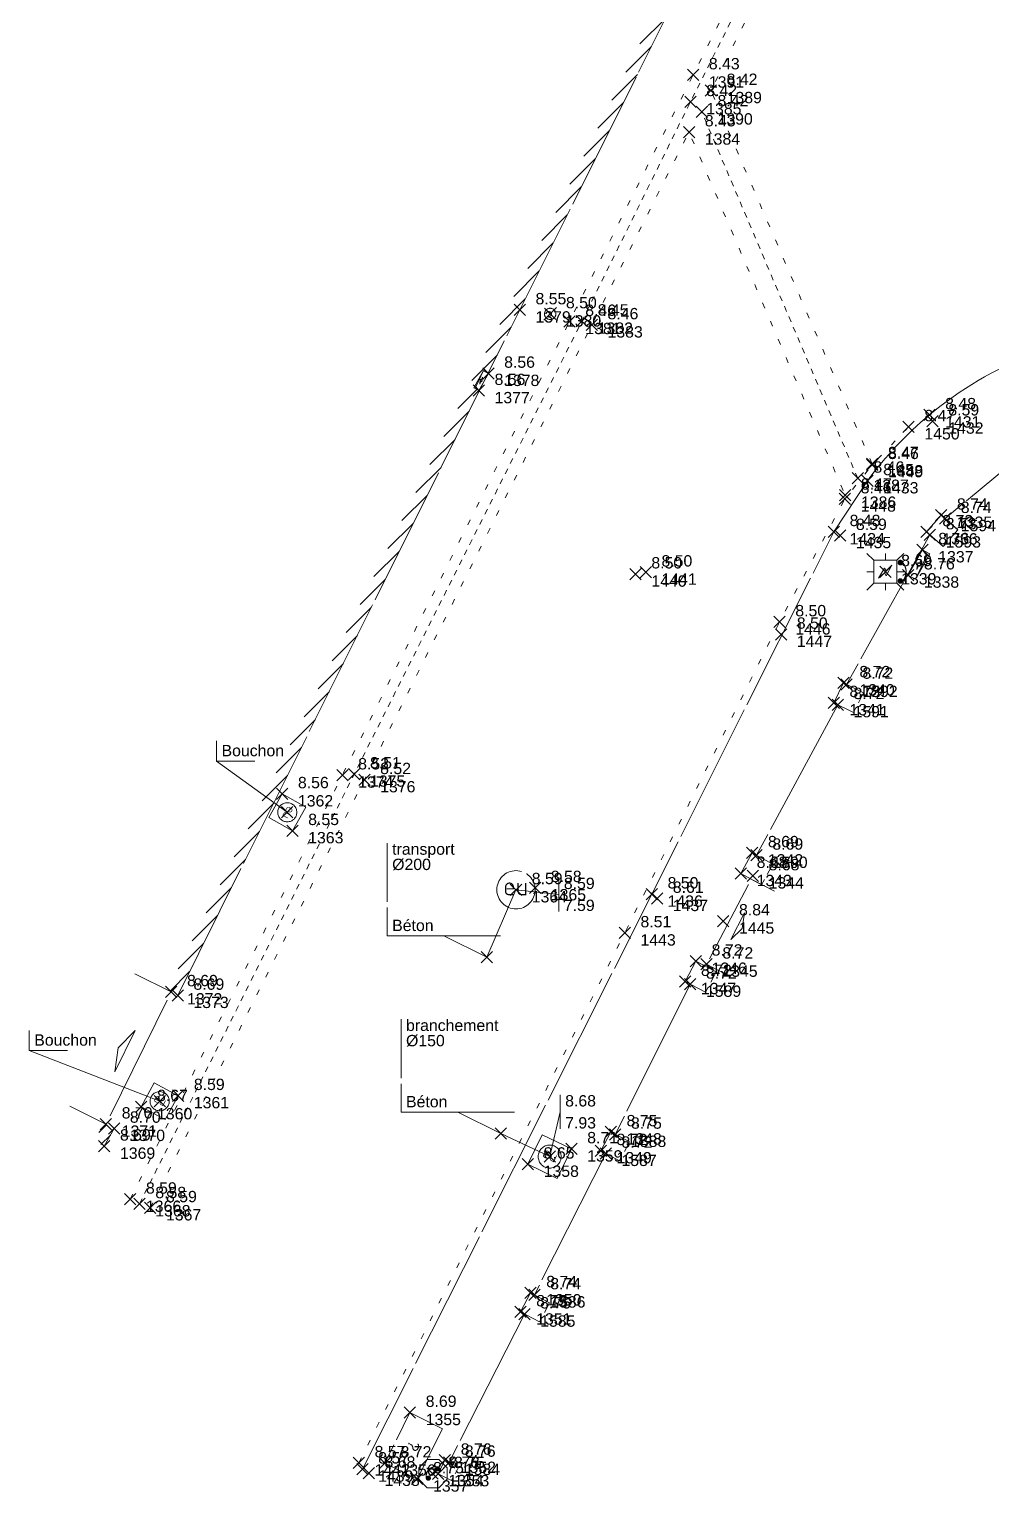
# Model space of a CAD drawing. Header units: metres. Extents: x 1232176 to 1232775, y 7198915 to 7199601.
# Drawn here: x 1232585.85 to 1232602.83, y 7199480.53 to 7199506.32 of the extents above; entities that cross this region are included whole.
import ezdxf
from ezdxf.enums import TextEntityAlignment as Align

# ---------------------------------------------------------------- set-up
doc = ezdxf.new("R2010")
doc.units = ezdxf.units.M
doc.header["$PDMODE"] = 3
doc.header["$PDSIZE"] = 0.1
for name, pattern in [('LL_0822', [2.5, 2.5, 0]), ('LL_0824', [0.35, 0.1, -0.25]), ('LL_0827', [0.2, 0.1, -0.1]), ('SL_1144', [2.5, 2.5, 0]), ('SL_1146', [2.5, 2.5, 0]), ('Socle_Continu', [2.5, 2.5, 0])]:
    doc.linetypes.add(name, pattern=pattern)
for name, color, linetype, lineweight, true_color in [('BATIM_SCS', 7, 'Socle_Continu', 13, 0xdf7fff), ('EAUUS_PSI', 7, 'Socle_Continu', 13, 0x7f3f00), ('EAUUS_SCI', 7, 'Socle_Continu', 13, 0x7f3f00), ('EAUUS_SCS', 7, 'Socle_Continu', 13, 0x7f3f00), ('EAUUS_SCT', 7, 'Socle_Continu', 13, 0x7f3f00)]:
    doc.layers.add(name, color=color, linetype=linetype, lineweight=lineweight, true_color=true_color)
for name, color, linetype, lineweight in [('CLOTH_SCS', 212, 'Socle_Continu', 13), ('CLOTU_SCS', 212, 'Socle_Continu', 13), ('EAUPO_SCS', 140, 'Socle_Continu', 13), ('ELECT_SCS', 1, 'Socle_Continu', 13), ('INDET_SCS', 7, 'Socle_Continu', 13), ('SIGTA_SCI', 7, 'Socle_Continu', 13), ('SIGTM_SCI', 1, 'Socle_Continu', 13), ('SIGTO_SCI', 255, 'Socle_Continu', 13), ('TELEC_SCS', 3, 'Socle_Continu', 13), ('VOIRI_SCS', 7, 'Socle_Continu', 13)]:
    doc.layers.add(name, color=color, linetype=linetype, lineweight=lineweight)
doc.styles.add('Reseaux', font='arial.ttf')
doc.styles.get("Standard").update_dxf_attribs({"font": 'arial.ttf'})
doc.linetypes.add('CL_0181', pattern='A,3,-0.15,0.4,-0.381,["eu",Standard,S=0.254,R=0,X=-0.2,Y=-0.1],-0.381,0.4,-0.15', length=4.862)
pattern_1 = [(45, (0, 0), (-0.1237436867076, 0.1237436867076), [])]

# ---------------------------------------------------------------- blocks, each defined once
blk = doc.blocks.new('YP_1521')
at = {"layer": 'SIGTO_SCI', "color": 7, "linetype": 'Socle_Continu'}
blk.add_point((0, 0), dxfattribs=at)
at = {"layer": 'SIGTA_SCI', "linetype": 'Socle_Continu'}
blk.add_attdef('ALT', (0.278, 0.099), '', height=0.2, dxfattribs=at)
at = {"layer": 'SIGTA_SCI', "linetype": 'Socle_Continu', "flags": 9}
blk.add_attdef('CALQUE_ALT', (1.69, -1.18), '', height=0.2, dxfattribs=at)
at = {"layer": 'SIGTM_SCI', "linetype": 'Socle_Continu'}
blk.add_attdef('MAT', (0.278, -0.223), '', height=0.2, dxfattribs=at)
at = {"layer": 'SIGTM_SCI', "linetype": 'Socle_Continu', "flags": 9}
blk.add_attdef('CALQUE_MAT', (1.69, -1.501), '', height=0.2, dxfattribs=at)
at = {"layer": 'SIGTO_SCI', "linetype": 'Socle_Continu', "flags": 9}
for tag, p in [('ID', (1.69, 0.105)), ('NATURE', (1.69, -0.216)), ('FAMILLE', (1.69, -0.538)), ('CALQUE', (1.69, -0.859)), ('PCRS', (1.69, -1.823))]:
    blk.add_attdef(tag, p, '', height=0.2, dxfattribs=at)
blk = doc.blocks.new('FP_0406')
at = {"layer": 'ELECT_SCS', "linetype": 'Socle_Continu'}
blk.add_hatch(color=256, dxfattribs=at).paths.add_polyline_path([(0, 0), (0, 0.286), (1, 0.286), (0.1, 0.229)])
at = {"layer": 'ELECT_SCS', "linetype": 'Socle_Continu', "flags": 128}
blk.add_lwpolyline([(0, 0.286), (0, 0), (1, 0), (1, 0.286)], close=True, dxfattribs=at)
at = {"layer": 'ELECT_SCS', "linetype": 'Socle_Continu'}
blk.add_lwpolyline([(0, 0), (0, 0.286), (1, 0.286), (0.1, 0.229)], close=True, dxfattribs=at)
at = {"layer": 'ELECT_SCS', "linetype": 'Socle_Continu', "flags": 128}
blk.add_lwpolyline([(0.689, 0.161), (0.466, 0.074), (0.473, 0.136), (0.314, 0.12), (0.54, 0.215), (0.526, 0.147), (0.689, 0.161)], dxfattribs=at)
at = {"layer": 'ELECT_SCS', "linetype": 'Socle_Continu', "flags": 9}
for tag, p in [('NATURE', (1.244, 0.357)), ('ID', (1.244, 0.678)), ('FAMILLE', (1.244, 0.035)), ('CALQUE', (1.244, -0.286)), ('PCRS', (1.244, -0.607))]:
    blk.add_attdef(tag, p, '', height=0.2, dxfattribs=at)
blk = doc.blocks.new('FP_0404')
at = {"layer": 'ELECT_SCS', "linetype": 'Socle_Continu'}
h = blk.add_hatch(color=91, dxfattribs=at)
edge = h.paths.add_edge_path()
edge.add_ellipse((0.264, 0.162), major_axis=(-0.0287, 0.0287), ratio=1, start_angle=-135, end_angle=45, ccw=False)
edge.add_ellipse((0.264, 0.162), major_axis=(-0.0287, 0.0287), ratio=1, start_angle=45, end_angle=225, ccw=False)
h = blk.add_hatch(color=91, dxfattribs=at)
edge = h.paths.add_edge_path()
edge.add_ellipse((0.264, -0.163), major_axis=(-0.0287, 0.0287), ratio=1, start_angle=-135, end_angle=45, ccw=False)
edge.add_ellipse((0.264, -0.163), major_axis=(-0.0287, 0.0287), ratio=1, start_angle=45, end_angle=225, ccw=False)
at = {"layer": 'ELECT_SCS', "color": 193, "linetype": 'Socle_Continu'}
for p, q in [((-0.325, 0.325), (-0.203, 0.203)), ((0, 0.203), (0, 0.325)), ((0.203, 0.203), (0.325, 0.325)), ((-0.203, 0), (-0.325, 0)), ((-0.203, -0.203), (-0.325, -0.325)), ((0, -0.203), (0, -0.325)), ((0.203, 0), (0.325, 0)), ((0.325, -0.325), (0.203, -0.203))]:
    blk.add_line(p, q, dxfattribs=at)
at = {"layer": 'ELECT_SCS', "color": 91, "linetype": 'Socle_Continu', "flags": 128}
blk.add_lwpolyline([(-0.203, -0.203), (0.203, -0.203), (0.203, 0.203), (-0.203, 0.203)], close=True, dxfattribs=at)
at = {"layer": 'ELECT_SCS', "linetype": 'Socle_Continu', "flags": 128}
blk.add_lwpolyline([(-0.119, -0.115), (-0.014, 0.066), (0.015, 0.019), (0.115, 0.117), (0.012, -0.071), (-0.016, -0.017), (-0.119, -0.115)], dxfattribs=at)
at = {"layer": 'ELECT_SCS', "color": 91, "linetype": 'Socle_Continu'}
for points in [[(0.305, 0.162, 0.098491), (0.302, 0.178, 0.098491), (0.293, 0.191, 0.098491), (0.28, 0.2, 0.098491), (0.264, 0.203, 0.098491), (0.249, 0.2, 0.098491), (0.235, 0.191, 0.098491), (0.227, 0.178, 0.098491), (0.223, 0.162, 0.098491)], [(0.223, 0.162, 0.098491), (0.227, 0.147, 0.098491), (0.235, 0.134, 0.098491), (0.249, 0.125, 0.098491), (0.264, 0.122, 0.098491), (0.28, 0.125, 0.098491), (0.293, 0.134, 0.098491), (0.302, 0.147, 0.098491), (0.305, 0.162, 0.098491)], [(0.305, -0.163, 0.081301), (0.347, -0.095, 0.098491), (0.366, 0, 0.098491), (0.347, 0.095, 0.081301), (0.305, 0.162, 0.098491)], [(0.305, -0.163, 0.098491), (0.302, -0.147, 0.098491), (0.293, -0.134, 0.098491), (0.28, -0.125, 0.098491), (0.264, -0.122, 0.098491), (0.249, -0.125, 0.098491), (0.235, -0.134, 0.098491), (0.227, -0.147, 0.098491), (0.223, -0.163, 0.098491)], [(0.223, -0.163, 0.098491), (0.227, -0.178, 0.098491), (0.235, -0.191, 0.098491), (0.249, -0.2, 0.098491), (0.264, -0.203, 0.098491), (0.28, -0.2, 0.098491), (0.293, -0.191, 0.098491), (0.302, -0.178, 0.098491), (0.305, -0.163, 0.098491)]]:
    blk.add_lwpolyline(points, format="xyb", dxfattribs=at)
at = {"layer": 'ELECT_SCS', "linetype": 'Socle_Continu', "flags": 9}
for tag, p in [('ID', (0.868, 0.47)), ('NATURE', (0.868, 0.148)), ('FAMILLE', (0.868, -0.173)), ('CALQUE', (0.868, -0.494)), ('PCRS', (0.868, -0.815))]:
    blk.add_attdef(tag, p, '', height=0.2, dxfattribs=at)
blk = doc.blocks.new('SP_1161')
at = {"layer": 'CLOTU_SCS', "linetype": 'Socle_Continu'}
for p, q in [((0, 0), (0, 0.2745)), ((1, 0.2745), (1, 0)), ((0.5, 0.1545), (0.3438, 0.103)), ((0.3438, 0.103), (0.6563, 0.103)), ((0.6563, 0.103), (0.5, 0.1545)), ((0.0625, 0), (0.9375, 0))]:
    blk.add_line(p, q, dxfattribs=at)
at = {"layer": 'CLOTU_SCS', "linetype": 'Socle_Continu', "flags": 9}
for tag, p in [('ID', (1.3598, 0.3853)), ('NATURE', (1.3598, 0.0641)), ('FAMILLE', (1.3598, -0.2572)), ('CALQUE', (1.3598, -0.5785)), ('PCRS', (1.3598, -0.8998))]:
    blk.add_attdef(tag, p, '', height=0.2, dxfattribs=at)
blk = doc.blocks.new('IP_0641')
at = {"layer": 'TELEC_SCS', "linetype": 'Socle_Continu'}
h = blk.add_hatch(color=256, dxfattribs=at)
edge = h.paths.add_edge_path()
edge.add_ellipse((0.09, 0.082), major_axis=(0.0254, 0.0254), ratio=1, start_angle=269.1533, end_angle=449.1533, ccw=False)
edge.add_ellipse((0.09, 0.082), major_axis=(0.0254, 0.0254), ratio=1, start_angle=89.1533, end_angle=269.1533, ccw=False)
h = blk.add_hatch(color=256, dxfattribs=at)
edge = h.paths.add_edge_path()
edge.add_ellipse((-0.074, -0.082), major_axis=(0.0254, 0.0254), ratio=1, start_angle=269.0978, end_angle=449.0978, ccw=False)
edge.add_ellipse((-0.074, -0.082), major_axis=(0.0254, 0.0254), ratio=1, start_angle=89.0978, end_angle=269.0978, ccw=False)
at = {"layer": 'TELEC_SCS', "linetype": 'Socle_Continu', "flags": 128}
blk.add_lwpolyline([(0.109, -0.25), (0.257, -0.102), (0.257, 0.102), (0.109, 0.25), (-0.094, 0.25), (-0.243, 0.102), (-0.243, -0.102), (-0.094, -0.25)], close=True, dxfattribs=at)
at = {"layer": 'TELEC_SCS', "linetype": 'Socle_Continu'}
for points in [[(0.09, 0.118, 0.04668), (0.058, 0.121, 0.098491), (-0.007, 0.108, 0.098491), (-0.063, 0.071, 0.098491), (-0.1, 0.015, 0.098491), (-0.113, -0.05, 0.04668), (-0.11, -0.082, 0.098491)], [(0.065, 0.108, 0.003694), (0.065, 0.107, 0.098491), (0.057, 0.096, 0.098491), (0.054, 0.082, 0.098491), (0.057, 0.068, 0.098491), (0.065, 0.057, 0.098491), (0.076, 0.049, 0.098491), (0.09, 0.046, 0.098491), (0.104, 0.049, 0.094763), (0.115, 0.056, 0.098491)], [(0.115, 0.056, 0.003694), (0.115, 0.057, 0.098491), (0.123, 0.068, 0.098491), (0.126, 0.082, 0.098491), (0.123, 0.096, 0.098491), (0.115, 0.107, 0.098491), (0.104, 0.115, 0.098491), (0.09, 0.118, 0.098491), (0.076, 0.115, 0.094763), (0.065, 0.108, 0.098491)], [(-0.099, -0.056, 0.003937), (-0.1, -0.057, 0.098491), (-0.107, -0.068, 0.098491), (-0.11, -0.082, 0.098491), (-0.107, -0.096, 0.098491), (-0.1, -0.107, 0.098491), (-0.088, -0.115, 0.098491), (-0.074, -0.118, 0.098491), (-0.06, -0.115, 0.094518), (-0.049, -0.108, 0.098491)], [(-0.049, -0.108, 0.003937), (-0.049, -0.107, 0.098491), (-0.041, -0.096, 0.098491), (-0.038, -0.082, 0.098491), (-0.041, -0.068, 0.098491), (-0.049, -0.057, 0.098491), (-0.06, -0.049, 0.098491), (-0.074, -0.046, 0.098491), (-0.088, -0.049, 0.094518), (-0.099, -0.056, 0.098491)]]:
    blk.add_lwpolyline(points, format="xyb", dxfattribs=at)
at = {"layer": 'TELEC_SCS', "linetype": 'Socle_Continu', "flags": 9}
for tag, p in [('ID', (0.795, 0.57)), ('NATURE', (0.795, 0.248)), ('FAMILLE', (0.795, -0.073)), ('CALQUE', (0.795, -0.394)), ('PCRS', (0.795, -0.715))]:
    blk.add_attdef(tag, p, '', height=0.2, dxfattribs=at)
blk = doc.blocks.new('KP_0764')
at = {"layer": 'INDET_SCS', "linetype": 'Socle_Continu', "flags": 128}
blk.add_lwpolyline([(0, 1), (1, 1), (1, 0), (0, 0)], close=True, dxfattribs=at)
blk.add_lwpolyline([(0.437, 0.578, -1), (0.562, 0.578, -0.209077), (0.53, 0.497, 0.201083), (0.5, 0.426), (0.5, 0.391)], format="xyb", dxfattribs=at)
at = {"layer": 'INDET_SCS', "linetype": 'Socle_Continu'}
blk.add_lwpolyline([(0.494, 0.365, 0.098491), (0.493, 0.362, 0.098491), (0.492, 0.359, 0.098491), (0.493, 0.356, 0.098491), (0.494, 0.354, 0.098491), (0.497, 0.352, 0.098491), (0.5, 0.352, 0.098491), (0.503, 0.352, 0.098491), (0.506, 0.354, 0.098491), (0.507, 0.356, 0.098491), (0.508, 0.359, 0.098491), (0.507, 0.362, 0.098491), (0.506, 0.365, 0.098491), (0.503, 0.367, 0.098491), (0.5, 0.367, 0.098491), (0.497, 0.367, 0.098491)], format="xyb", close=True, dxfattribs=at)
blk.add_lwpolyline([(0.494, 0.365, 0.098491), (0.493, 0.362, 0.098491), (0.492, 0.359, 0.098491), (0.493, 0.356, 0.098491), (0.494, 0.354, 0.098491), (0.497, 0.352, 0.098491), (0.5, 0.352, 0.098491), (0.503, 0.352, 0.098491), (0.506, 0.354, 0.098491), (0.507, 0.356, 0.098491), (0.508, 0.359, 0.098491), (0.507, 0.362, 0.098491), (0.506, 0.365, 0.098491), (0.503, 0.367, 0.098491), (0.5, 0.367, 0.098491), (0.497, 0.367, 0.098491)], format="xyb", close=True, dxfattribs=at)
at = {"layer": 'INDET_SCS', "linetype": 'Socle_Continu', "flags": 9}
for tag, p in [('ID', (1.453, 0.86)), ('NATURE', (1.453, 0.539)), ('FAMILLE', (1.453, 0.218)), ('CALQUE', (1.453, -0.103)), ('PCRS', (1.453, -0.425))]:
    blk.add_attdef(tag, p, '', height=0.2, dxfattribs=at)
blk = doc.blocks.new('CP_0163')
at = {"layer": 'EAUUS_SCS', "linetype": 'Socle_Continu'}
blk.add_lwpolyline([(0, 0), (1, 0), (1, 1), (0, 1)], close=True, dxfattribs=at)
at = {"layer": 'EAUUS_SCS', "linetype": 'Socle_Continu', "const_width": 0.0235, "flags": 128}
for points in [[(0.45, 0.412), (0.362, 0.412, -0.405328), (0.31, 0.465), (0.31, 0.553, -0.999132), (0.45, 0.553), (0.45, 0.518), (0.327, 0.518)], [(0.538, 0.624), (0.538, 0.474, 0.410802), (0.6, 0.412), (0.679, 0.412), (0.679, 0.624)]]:
    blk.add_lwpolyline(points, format="xyb", dxfattribs=at)
at = {"layer": 'EAUUS_SCS', "linetype": 'Socle_Continu'}
blk.add_circle((0.5, 0.5), 0.353, dxfattribs=at)
at = {"layer": 'EAUUS_SCS', "linetype": 'Socle_Continu', "flags": 9}
for tag, p in [('NATURE', (1.381, 0.739)), ('ID', (1.381, 1.06)), ('FAMILLE', (1.381, 0.417)), ('CALQUE', (1.381, 0.096)), ('TYPE', (1.381, -0.546)), ('PCRS', (1.381, -0.225))]:
    blk.add_attdef(tag, p, '', height=0.2, dxfattribs=at)
blk = doc.blocks.new('CP_0161')
at = {"layer": 'EAUUS_SCS', "linetype": 'Socle_Continu', "const_width": 0.0333, "flags": 128}
for points in [[(-0.071, -0.125), (-0.195, -0.125, -0.405328), (-0.27, -0.05), (-0.27, 0.075, -0.999132), (-0.071, 0.075), (-0.071, 0.025), (-0.245, 0.025)], [(0.054, 0.175), (0.054, -0.038, 0.410802), (0.141, -0.125), (0.253, -0.125), (0.253, 0.175)]]:
    blk.add_lwpolyline(points, format="xyb", dxfattribs=at)
at = {"layer": 'EAUUS_SCS', "linetype": 'Socle_Continu'}
blk.add_circle((0, 0), 0.5, dxfattribs=at)
at = {"layer": 'EAUUS_SCS', "linetype": 'Socle_Continu', "flags": 9}
for tag, p in [('ID', (0.989, 0.577)), ('NATURE', (0.989, 0.255)), ('FAMILLE', (0.989, -0.066)), ('CALQUE', (0.989, -0.387)), ('PCRS', (0.989, -0.709)), ('TYPE', (0.989, -1.03))]:
    blk.add_attdef(tag, p, '', height=0.2, dxfattribs=at)
blk = doc.blocks.new('AP_0001')
at = {"layer": 'EAUPO_SCS', "linetype": 'Socle_Continu'}
blk.add_line((0.113, 0.113), (-0.113, -0.113), dxfattribs=at)
blk.add_circle((0, 0), 0.1, dxfattribs=at)
at = {"layer": 'EAUPO_SCS', "linetype": 'Socle_Continu', "flags": 9}
for tag, p in [('ID', (0.809, 0.507)), ('NATURE', (0.809, 0.186)), ('FAMILLE', (0.809, -0.135)), ('CALQUE', (0.809, -0.456)), ('PCRS', (0.809, -0.778))]:
    blk.add_attdef(tag, p, '', height=0.2, dxfattribs=at)
blk = doc.blocks.new('RP_1126')
at = {"layer": 'BATIM_SCS', "linetype": 'Socle_Continu', "flags": 128}
blk.add_lwpolyline([(0, 0), (0, 1), (1, 1), (1, 0)], close=True, dxfattribs=at)
at = {"layer": 'BATIM_SCS', "linetype": 'Socle_Continu', "flags": 9}
for tag, p in [('NATURE', (1.409, 0.67)), ('ID', (1.409, 0.991)), ('CALQUE', (1.409, 0.028)), ('FAMILLE', (1.409, 0.349)), ('PCRS', (1.409, -0.294))]:
    blk.add_attdef(tag, p, '', height=0.2, dxfattribs=at)
blk = doc.blocks.new('*U91')
at = {"layer": 'EAUUS_SCI', "linetype": 'Socle_Continu'}
blk.add_line((-0.76, 0.374), (0, 0), dxfattribs=at)
at = {"layer": 'EAUUS_SCI', "linetype": 'Socle_Continu', "flags": 128}
blk.add_lwpolyline([(0.24, 0.374), (-1.76, 0.374), (-1.76, 2.013)], dxfattribs=at)
at = {"layer": 'EAUUS_SCI', "linetype": 'Socle_Continu'}
blk.add_point((0, 0), dxfattribs=at)
for tag, p in [('TYPE', (-1.672, 1.808)), ('DIAM', (-1.672, 1.537)), ('NBR', (-1.672, 1.259)), ('LARG', (-1.672, 0.993)), ('HAUT', (-1.672, 0.727)), ('MATER', (-1.672, 0.462))]:
    blk.add_attdef(tag, p, '', height=0.2, dxfattribs=at)
at = {"layer": 'EAUUS_SCI', "linetype": 'Socle_Continu', "flags": 9}
for tag, p in [('ID', (2.47, 1.418)), ('NATURE', (2.47, 1.097)), ('FAMILLE', (2.47, 0.776)), ('CALQUE', (2.47, 0.454))]:
    blk.add_attdef(tag, p, '', height=0.2, dxfattribs=at)
blk = doc.blocks.new('*U90')
at = {"layer": 'EAUUS_SCI', "linetype": 'Socle_Continu'}
blk.add_line((-2.301, 0.892), (0, 0), dxfattribs=at)
at = {"layer": 'EAUUS_SCI', "linetype": 'Socle_Continu', "flags": 128}
blk.add_lwpolyline([(-1.628, 0.892), (-2.301, 0.892), (-2.301, 1.249)], dxfattribs=at)
at = {"layer": 'EAUUS_SCI', "linetype": 'Socle_Continu'}
blk.add_point((0, 0), dxfattribs=at)
blk.add_attdef('TXT', (-2.213, 0.979), '', height=0.2, dxfattribs=at)
at = {"layer": 'EAUUS_SCI', "linetype": 'Socle_Continu', "flags": 9}
for tag, p in [('ID', (1.967, 0.144)), ('NATURE', (1.967, -0.177)), ('FAMILLE', (1.967, -0.499)), ('CALQUE', (1.967, -0.82)), ('PCRS', (1.967, -1.141))]:
    blk.add_attdef(tag, p, '', height=0.2, dxfattribs=at)
blk = doc.blocks.new('*U89')
at = {"layer": 'EAUUS_SCI', "linetype": 'Socle_Continu'}
blk.add_line((-1.247, 0.9), (0, 0), dxfattribs=at)
at = {"layer": 'EAUUS_SCI', "linetype": 'Socle_Continu', "flags": 128}
blk.add_lwpolyline([(-0.574, 0.9), (-1.247, 0.9), (-1.247, 1.257)], dxfattribs=at)
at = {"layer": 'EAUUS_SCI', "linetype": 'Socle_Continu'}
blk.add_point((0, 0), dxfattribs=at)
blk.add_attdef('TXT', (-1.159, 0.988), '', height=0.2, dxfattribs=at)
at = {"layer": 'EAUUS_SCI', "linetype": 'Socle_Continu', "flags": 9}
for tag, p in [('ID', (1.967, 0.144)), ('NATURE', (1.967, -0.177)), ('FAMILLE', (1.967, -0.499)), ('CALQUE', (1.967, -0.82)), ('PCRS', (1.967, -1.141))]:
    blk.add_attdef(tag, p, '', height=0.2, dxfattribs=at)
blk = doc.blocks.new('*U83')
at = {"layer": 'EAUUS_PSI', "linetype": 'Socle_Continu'}
blk.add_line((0.754, -0.082), (0, 0), dxfattribs=at)
at = {"layer": 'EAUUS_PSI', "linetype": 'Socle_Continu', "flags": 128}
blk.add_lwpolyline([(0.754, -0.382), (0.754, 0.218)], dxfattribs=at)
at = {"layer": 'EAUUS_PSI', "linetype": 'Socle_Continu'}
blk.add_point((0, 0), dxfattribs=at)
at = {"layer": 'EAUUS_PSI', "linetype": 'Socle_Continu', "style": 'Reseaux', "flags": 9}
for tag, p in [('ID', (2.525, 0.541)), ('NATURE', (2.525, 0.22))]:
    blk.add_attdef(tag, p, '', height=0.2, dxfattribs=at)
at = {"layer": 'EAUUS_PSI', "linetype": 'Socle_Continu'}
for tag, p in [('TAMPON', (0.844, 0.113)), ('RADIER', (0.844, -0.274))]:
    blk.add_attdef(tag, text='', height=0.2, dxfattribs=at).set_placement(p, align=Align.MIDDLE_LEFT)
at = {"layer": 'EAUUS_PSI', "linetype": 'Socle_Continu', "flags": 9}
for tag, p in [('FAMILLE', (2.525, -0.101)), ('CALQUE', (2.546, -0.505))]:
    blk.add_attdef(tag, p, '', height=0.2, dxfattribs=at)
blk = doc.blocks.new('*U92')
at = {"layer": 'EAUUS_PSI', "linetype": 'Socle_Continu'}
blk.add_line((0.183, 0.787), (0, 0), dxfattribs=at)
at = {"layer": 'EAUUS_PSI', "linetype": 'Socle_Continu', "flags": 128}
blk.add_lwpolyline([(0.183, 0.487), (0.183, 1.087)], dxfattribs=at)
at = {"layer": 'EAUUS_PSI', "linetype": 'Socle_Continu'}
blk.add_point((0, 0), dxfattribs=at)
for tag, p in [('TAMPON', (0.273, 0.983)), ('RADIER', (0.273, 0.595))]:
    blk.add_attdef(tag, text='', height=0.2, dxfattribs=at).set_placement(p, align=Align.MIDDLE_LEFT)
at = {"layer": 'EAUUS_PSI', "linetype": 'Socle_Continu', "flags": 9}
for tag, p in [('CALQUE', (1.975, 0.364)), ('FAMILLE', (2.525, -0.101))]:
    blk.add_attdef(tag, p, '', height=0.2, dxfattribs=at)
at = {"layer": 'EAUUS_PSI', "linetype": 'Socle_Continu', "style": 'Reseaux', "flags": 9}
for tag, p in [('ID', (2.525, 0.541)), ('NATURE', (2.525, 0.22))]:
    blk.add_attdef(tag, p, '', height=0.2, dxfattribs=at)

msp = doc.modelspace()

# ---------------------------------------------------------------- hatches: boundary and pattern name
at = {"layer": 'CLOTH_SCS', "linetype": 'Socle_Continu'}
h = msp.add_hatch(dxfattribs=at)
h.set_pattern_fill('SL_1144', color=256, pattern_type=2)
h.set_pattern_definition(pattern_1)
h.paths.add_polyline_path([(1232600.969, 7199514.305), (1232597.93, 7199517.505), (1232597.785, 7199517.367), (1232600.728, 7199514.269), (1232594.324, 7199501.458), (1232588.29, 7199489.369), (1232588.469, 7199489.28), (1232593.788, 7199499.936), (1232593.781, 7199499.946), (1232593.694, 7199499.994), (1232593.863, 7199500.298), (1232593.946, 7199500.252), (1232594.503, 7199501.369)])
h = msp.add_hatch(dxfattribs=at)
h.set_pattern_fill('SL_1144', color=256, pattern_type=2)
h.set_pattern_definition(pattern_1)
h.paths.add_polyline_path([(1232587.347, 7199486.935), (1232587.172, 7199487.032), (1232586.998, 7199486.718), (1232587.173, 7199486.621)])

# ---------------------------------------------------------------- linework, layer by layer
at = {"layer": 'CLOTU_SCS', "linetype": 'SL_1144', "flags": 128}
for points in [[(1232588.469, 7199489.28), (1232594.503, 7199501.369), (1232600.969, 7199514.305), (1232597.93, 7199517.505)], [(1232587.173, 7199486.621), (1232587.347, 7199486.935)]]:
    msp.add_lwpolyline(points, dxfattribs=at)
at = {"layer": 'CLOTU_SCS', "linetype": 'SL_1146', "flags": 128}
for points in [[(1232604.309, 7199499.602), (1232602.005, 7199497.689)], [(1232601.74, 7199497.401), (1232600.27, 7199494.765)], [(1232600.113, 7199494.407), (1232598.682, 7199491.751)], [(1232597.51, 7199489.478), (1232596.188, 7199486.83)], [(1232596.02, 7199486.494), (1232594.763, 7199483.998)], [(1232594.586, 7199483.66), (1232593.256, 7199481.045)]]:
    msp.add_lwpolyline(points, dxfattribs=at)
at = {"layer": 'EAUUS_SCT', "linetype": 'CL_0181', "flags": 128}
for points in [[(1232594.437, 7199491.143), (1232593.925, 7199489.954)], [(1232595.031, 7199486.438), (1232594.169, 7199486.846)]]:
    msp.add_lwpolyline(points, dxfattribs=at)
at = {"layer": 'VOIRI_SCS', "linetype": 'LL_0824', "flags": 128}
for points in [[(1232587.631, 7199485.685), (1232591.375, 7199493.166), (1232595.381, 7199501.165), (1232597.561, 7199505.513), (1232600.653, 7199511.654), (1232601.495, 7199513.523)], [(1232600.72, 7199498.656), (1232597.875, 7199505.238), (1232600.96, 7199511.443), (1232601.856, 7199513.385)], [(1232587.985, 7199485.534), (1232591.763, 7199493.084), (1232595.774, 7199501.105), (1232597.49, 7199504.507), (1232600.245, 7199498.102)], [(1232591.665, 7199481.036), (1232596.355, 7199490.382), (1232599.086, 7199495.867), (1232600.239, 7199498.035), (1232600.721, 7199498.64), (1232601.363, 7199499.308)]]:
    msp.add_lwpolyline(points, dxfattribs=at)
at = {"layer": 'VOIRI_SCS', "linetype": 'LL_0827', "flags": 128}
for points in [[(1232587.796, 7199485.605), (1232591.583, 7199493.184), (1232595.6, 7199501.171), (1232597.515, 7199505.041), (1232600.792, 7199511.544), (1232601.66, 7199513.438)], [(1232600.465, 7199498.4), (1232597.714, 7199504.861)]]:
    msp.add_lwpolyline(points, dxfattribs=at)
at = {"layer": 'VOIRI_SCS', "linetype": 'LL_0822', "flags": 128}
msp.add_lwpolyline([(1232617.419, 7199492.195), (1232612.203, 7199498.381), (1232611.447, 7199499.179, 0.063471), (1232610.662, 7199499.821, 0.041817), (1232608.799, 7199500.781, 0.064166), (1232607.504, 7199501.131, 0.086244), (1232605.1, 7199501.044, 0.03975), (1232603.538, 7199500.581, 0.082302), (1232601.73, 7199499.518, 0.060335), (1232600.637, 7199498.356), (1232600.044, 7199497.457), (1232596.833, 7199491.067), (1232591.728, 7199480.926)], format="xyb", dxfattribs=at)

# ---------------------------------------------------------------- block references
at = {"layer": 'BATIM_SCS', "linetype": 'Socle_Continu'}
for p, xscale, yscale, zscale, rotation in [((1232601.68, 7199497.454), 0.3906531154328435, 0.3906531154328435, 0.930126465316294, 318.8641173855186), ((1232600.041, 7199494.442), 0.390645103348474, 0.390645103348474, 0.9301073889249378, 333.3479729063038), ((1232598.404, 7199491.43), 0.4149492451266915, 0.4149492451266915, 0.9879743931587892, 331.4024887103786), ((1232597.421, 7199489.525), 0.404870850407176, 0.404870850407176, 0.9639782152551806, 332.169656268288), ((1232595.932, 7199486.541), 0.3754945699005137, 0.3754945699005137, 0.8940346902393183, 331.9541979198712), ((1232594.515, 7199483.697), 0.38089774737009, 0.38089774737009, 0.9068993985002141, 332.4562396695434), ((1232593.066, 7199480.845), 0.2639432303276673, 0.2639432303276673, 0.628436262684922, 333.441744390633)]:
    msp.add_blockref('RP_1126', p, dxfattribs=dict(at, xscale=xscale, yscale=yscale, zscale=zscale, rotation=rotation))
at = {"layer": 'CLOTU_SCS', "linetype": 'Socle_Continu', "xscale": -1.693054832926596, "yscale": 1.693086245067696, "zscale": 0.9634958074929408, "rotation": 242.3835487161278}
msp.add_blockref('SP_1161', (1232597.8, 7199489.831), dxfattribs=at)
at = {"layer": 'CLOTU_SCS', "linetype": 'Socle_Continu', "xscale": 2.601854908787958, "yscale": 2.601854908787958, "rotation": 63.72284093985508}
msp.add_blockref('SP_1161', (1232587.204, 7199487.01), dxfattribs=at)
at = {"layer": 'EAUPO_SCS', "linetype": 'Socle_Continu'}
msp.add_blockref('AP_0001', (1232595.04, 7199501.299), dxfattribs=at)
at = {"layer": 'EAUUS_PSI', "linetype": 'Socle_Continu'}
for name, p, values in [('*U83', (1232594.437, 7199491.143), {'TAMPON': '8.59', 'RADIER': '7.59'}), ('*U92', (1232595.031, 7199486.438), {'TAMPON': '8.68', 'RADIER': '7.93'})]:
    msp.add_blockref(name, p, dxfattribs=at).add_auto_attribs(values)
at = {"layer": 'EAUUS_SCI', "linetype": 'Socle_Continu'}
for name, p in [('*U89', (1232590.402, 7199492.51)), ('*U90', (1232588.152, 7199487.415))]:
    msp.add_blockref(name, p, dxfattribs=at).add_auto_attribs({'TXT': 'Bouchon'})
ref = msp.add_blockref('*U91', (1232593.925, 7199489.954), dxfattribs=at)
ref.add_attrib('TYPE', 'transport', (1232592.253, 7199491.761), dxfattribs={"linetype": 'Socle_Continu', "height": 0.2})
ref.add_attrib('DIAM', 'Ø200', (1232592.253, 7199491.491), dxfattribs={"linetype": 'Socle_Continu', "height": 0.2})
ref.add_attrib('MATER', 'Béton', (1232592.253, 7199490.415), dxfattribs={"linetype": 'Socle_Continu', "height": 0.2})
ref = msp.add_blockref('*U91', (1232594.169, 7199486.846), dxfattribs=at)
ref.add_attrib('TYPE', 'branchement', (1232592.497, 7199488.653), dxfattribs={"linetype": 'Socle_Continu', "height": 0.2})
ref.add_attrib('DIAM', 'Ø150', (1232592.497, 7199488.383), dxfattribs={"linetype": 'Socle_Continu', "height": 0.2})
ref.add_attrib('MATER', 'Béton', (1232592.497, 7199487.307), dxfattribs={"linetype": 'Socle_Continu', "height": 0.2})
at = {"layer": 'EAUUS_SCS', "linetype": 'Socle_Continu'}
for p, xscale, yscale, rotation in [((1232590.312, 7199492.835), 0.4772081548802232, 0.4772081548802232, 240.55909919927), ((1232587.827, 7199487.317), 0.4791619066422907, 0.4791619066422907, 331.7259373901549), ((1232594.647, 7199486.303), 0.5757655307705463, 0.5757655307705463, 334.3752339435765)]:
    msp.add_blockref('CP_0163', p, dxfattribs=dict(at, xscale=xscale, yscale=yscale, rotation=rotation))
at = {"layer": 'EAUUS_SCS', "linetype": 'Socle_Continu', "xscale": 0.6755963010413333, "yscale": 0.6755963010413333}
msp.add_blockref('CP_0161', (1232594.437, 7199491.143), dxfattribs=at)
at = {"layer": 'ELECT_SCS', "linetype": 'Socle_Continu'}
for p, xscale, yscale, rotation in [((1232593.781, 7199499.946), 0.3480479565993319, 0.3480479565993319, 60.95331058906847), ((1232601.608, 7199497.139), 0.5129659058650172, 0.5129659058650172, 240.501860512991)]:
    msp.add_blockref('FP_0406', p, dxfattribs=dict(at, xscale=xscale, yscale=yscale, rotation=rotation))
msp.add_blockref('FP_0404', (1232600.953, 7199496.751), dxfattribs=at)
at = {"layer": 'INDET_SCS', "linetype": 'Socle_Continu', "xscale": 0.9955886538334292, "yscale": 0.6392450518500042, "rotation": 243.4866544516482}
msp.add_blockref('KP_0764', (1232592.566, 7199481.924), dxfattribs=at)
at = {"layer": 'SIGTO_SCI', "linetype": 'Socle_Continu'}
for p, values in [((1232597.561, 7199505.513), {'ALT': '8.43', 'MAT': '1391'}), ((1232597.875, 7199505.238), {'ALT': '8.42', 'MAT': '1389'}), ((1232597.515, 7199505.041), {'ALT': '8.42', 'MAT': '1385'}), ((1232597.714, 7199504.861), {'ALT': '8.42', 'MAT': '1390'}), ((1232597.49, 7199504.507), {'ALT': '8.43', 'MAT': '1384'}), ((1232594.503, 7199501.369), {'ALT': '8.55', 'MAT': '1379'}), ((1232595.04, 7199501.299), {'ALT': '8.50', 'MAT': '1380'}), ((1232595.381, 7199501.165), {'ALT': '8.46', 'MAT': '1381'}), ((1232595.6, 7199501.171), {'ALT': '8.45', 'MAT': '1382'}), ((1232595.774, 7199501.105), {'ALT': '8.46', 'MAT': '1383'}), ((1232593.95, 7199500.25), {'ALT': '8.56', 'MAT': '1378'}), ((1232593.781, 7199499.946), {'ALT': '8.56', 'MAT': '1377'}), ((1232601.73, 7199499.518), {'ALT': '8.48', 'MAT': '1431'}), ((1232601.363, 7199499.308), {'ALT': '8.47', 'MAT': '1450'}), ((1232601.785, 7199499.409), {'ALT': '8.59', 'MAT': '1432'}), ((1232600.72, 7199498.656), {'ALT': '8.47', 'MAT': '1388'}), ((1232600.721, 7199498.64), {'ALT': '8.46', 'MAT': '1449'}), ((1232600.465, 7199498.4), {'ALT': '8.46', 'MAT': '1387'}), ((1232600.637, 7199498.356), {'ALT': '8.45', 'MAT': '1433'}), ((1232600.239, 7199498.035), {'ALT': '8.46', 'MAT': '1448'}), ((1232600.245, 7199498.102), {'ALT': '8.47', 'MAT': '1386'}), ((1232601.937, 7199497.748), {'ALT': '8.74', 'MAT': '1335'}), ((1232602.005, 7199497.689), {'ALT': '8.74', 'MAT': '1594'}), ((1232600.044, 7199497.457), {'ALT': '8.48', 'MAT': '1434'}), ((1232600.156, 7199497.39), {'ALT': '8.59', 'MAT': '1435'}), ((1232601.68, 7199497.454), {'ALT': '8.73', 'MAT': '1336'}), ((1232601.74, 7199497.401), {'ALT': '8.73', 'MAT': '1593'}), ((1232601.608, 7199497.139), {'ALT': '8.76', 'MAT': '1337'}), ((1232596.547, 7199496.711), {'ALT': '8.50', 'MAT': '1440'}), ((1232596.725, 7199496.745), {'ALT': '8.50', 'MAT': '1441'}), ((1232600.953, 7199496.751), {'ALT': '8.69', 'MAT': '1339'}), ((1232601.355, 7199496.693), {'ALT': '8.76', 'MAT': '1338'}), ((1232599.086, 7199495.867), {'ALT': '8.50', 'MAT': '1446'}), ((1232599.113, 7199495.648), {'ALT': '8.50', 'MAT': '1447'}), ((1232600.217, 7199494.792), {'ALT': '8.72', 'MAT': '1340'}), ((1232600.27, 7199494.765), {'ALT': '8.72', 'MAT': '1592'}), ((1232600.041, 7199494.442), {'ALT': '8.72', 'MAT': '1341'}), ((1232600.113, 7199494.407), {'ALT': '8.72', 'MAT': '1591'}), ((1232591.375, 7199493.166), {'ALT': '8.52', 'MAT': '1374'}), ((1232591.583, 7199493.184), {'ALT': '8.51', 'MAT': '1375'}), ((1232591.763, 7199493.084), {'ALT': '8.52', 'MAT': '1376'}), ((1232590.312, 7199492.835), {'ALT': '8.56', 'MAT': '1362'}), ((1232590.493, 7199492.185), {'ALT': '8.55', 'MAT': '1363'}), ((1232598.603, 7199491.794), {'ALT': '8.69', 'MAT': '1342'}), ((1232598.682, 7199491.751), {'ALT': '8.69', 'MAT': '1590'}), ((1232598.404, 7199491.43), {'ALT': '8.68', 'MAT': '1343'}), ((1232598.615, 7199491.388), {'ALT': '8.68', 'MAT': '1344'}), ((1232594.437, 7199491.143), {'ALT': '8.59', 'MAT': '1364'}), ((1232594.773, 7199491.179), {'ALT': '8.58', 'MAT': '1365'}), ((1232596.833, 7199491.067), {'ALT': '8.50', 'MAT': '1436'}), ((1232596.925, 7199490.99), {'ALT': '8.61', 'MAT': '1437'}), ((1232598.093, 7199490.592), {'ALT': '8.84', 'MAT': '1445'}), ((1232596.355, 7199490.382), {'ALT': '8.51', 'MAT': '1443'}), ((1232597.61, 7199489.883), {'ALT': '8.72', 'MAT': '1346'}), ((1232597.8, 7199489.831), {'ALT': '8.72', 'MAT': '1345'}), ((1232597.421, 7199489.525), {'ALT': '8.72', 'MAT': '1347'}), ((1232597.51, 7199489.478), {'ALT': '8.72', 'MAT': '1589'}), ((1232588.356, 7199489.343), {'ALT': '8.69', 'MAT': '1372'}), ((1232588.469, 7199489.28), {'ALT': '8.69', 'MAT': '1373'}), ((1232588.476, 7199487.512), {'ALT': '8.59', 'MAT': '1361'}), ((1232587.827, 7199487.317), {'ALT': '8.67', 'MAT': '1360'}), ((1232587.204, 7199487.01), {'ALT': '8.70', 'MAT': '1371'}), ((1232587.347, 7199486.935), {'ALT': '8.70', 'MAT': '1370'}), ((1232596.109, 7199486.873), {'ALT': '8.75', 'MAT': '1348'}), ((1232596.188, 7199486.83), {'ALT': '8.75', 'MAT': '1588'}), ((1232587.173, 7199486.621), {'ALT': '8.69', 'MAT': '1369'}), ((1232595.415, 7199486.573), {'ALT': '8.71', 'MAT': '1359'}), ((1232594.647, 7199486.303), {'ALT': '8.65', 'MAT': '1358'}), ((1232595.932, 7199486.541), {'ALT': '8.72', 'MAT': '1349'}), ((1232596.02, 7199486.494), {'ALT': '8.72', 'MAT': '1587'}), ((1232587.631, 7199485.685), {'ALT': '8.59', 'MAT': '1366'}), ((1232587.796, 7199485.605), {'ALT': '8.58', 'MAT': '1368'}), ((1232587.985, 7199485.534), {'ALT': '8.59', 'MAT': '1367'}), ((1232594.692, 7199484.035), {'ALT': '8.74', 'MAT': '1350'}), ((1232594.763, 7199483.998), {'ALT': '8.74', 'MAT': '1586'}), ((1232594.515, 7199483.697), {'ALT': '8.75', 'MAT': '1351'}), ((1232594.586, 7199483.66), {'ALT': '8.75', 'MAT': '1585'}), ((1232592.566, 7199481.924), {'ALT': '8.69', 'MAT': '1355'}), ((1232591.665, 7199481.036), {'ALT': '8.57', 'MAT': '1442'}), ((1232591.728, 7199480.926), {'ALT': '8.57', 'MAT': '1439'}), ((1232592.122, 7199481.033), {'ALT': '8.72', 'MAT': '1356'}), ((1232593.184, 7199481.081), {'ALT': '8.76', 'MAT': '1352'}), ((1232593.256, 7199481.045), {'ALT': '8.76', 'MAT': '1584'}), ((1232591.84, 7199480.852), {'ALT': '8.68', 'MAT': '1438'}), ((1232592.696, 7199480.752), {'ALT': '8.75', 'MAT': '1357'}), ((1232592.965, 7199480.848), {'ALT': '8.76', 'MAT': '1354'}), ((1232593.066, 7199480.845), {'ALT': '8.75', 'MAT': '1353'})]:
    msp.add_blockref('YP_1521', p, dxfattribs=at).add_auto_attribs(values)
at = {"layer": 'TELEC_SCS', "linetype": 'Socle_Continu'}
msp.add_blockref('IP_0641', (1232592.965, 7199480.848), dxfattribs=at)

doc.saveas('drawing.dxf')
